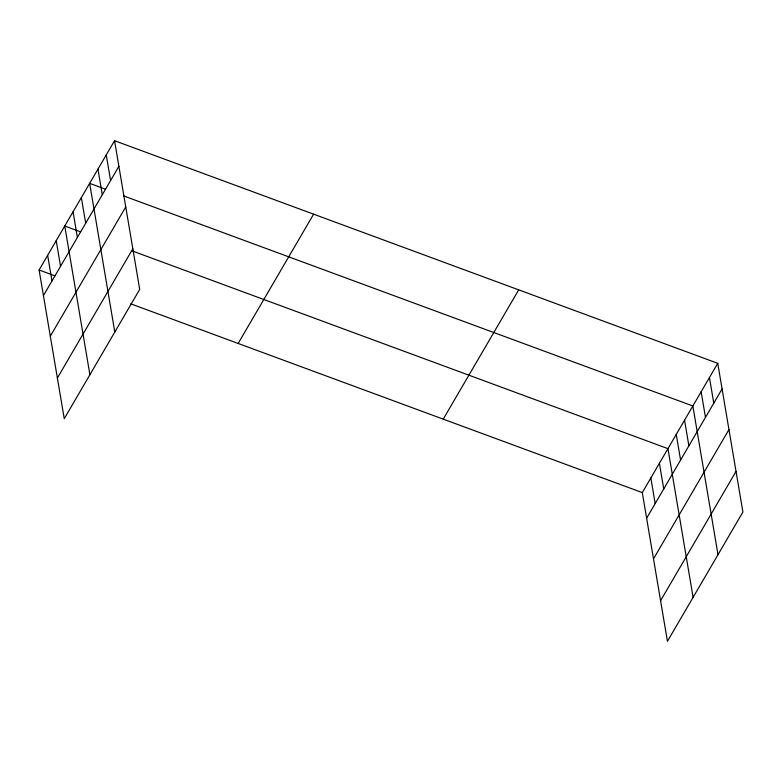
<?xml version="1.0" encoding="UTF-8"?>
<svg xmlns="http://www.w3.org/2000/svg" width="782" height="782" viewBox="0 0 782 782"><rect width="100%" height="100%" fill="white"/><g stroke="black" fill="none" stroke-linecap="round" stroke-linejoin="round"><path stroke-width="1.17" d="M114.553 140.701L139.704 289.389L64.251 418.673L39.1 269.986L114.553 140.701L717.749 363.327L742.9 512.014L667.447 641.299L642.296 492.611L717.749 363.327M43.43 295.606L118.884 166.322M50.302 336.211L125.755 206.937M57.379 378.058L132.832 248.774M238.158 343.454L313.611 214.17M443.238 419.142L518.701 289.858M646.626 518.231L722.079 388.947M653.498 558.847L728.951 429.562M660.575 600.684L736.028 471.399M105.492 189.205L89.656 183.359L114.807 332.057M123.585 195.881L692.852 405.995L718.003 554.682M80.585 231.873L64.759 226.027L89.901 374.715M132.617 251.071L667.955 448.653L693.096 597.34M39.1 269.986L54.936 275.831M130.711 303.797L642.296 492.611M709.45 377.55L713.78 403.17M701.151 391.772L705.481 417.393M684.553 420.208L688.883 445.828M676.254 434.43L680.584 460.051M659.402 463.306L663.732 488.926M650.849 477.958L655.179 503.579M106.254 154.924L110.585 180.544M97.955 169.137L102.286 194.757M81.357 197.582L85.688 223.202M73.058 211.805L77.389 237.425M56.206 240.68L60.537 266.3M47.653 255.333L51.983 280.953"/></g></svg>
